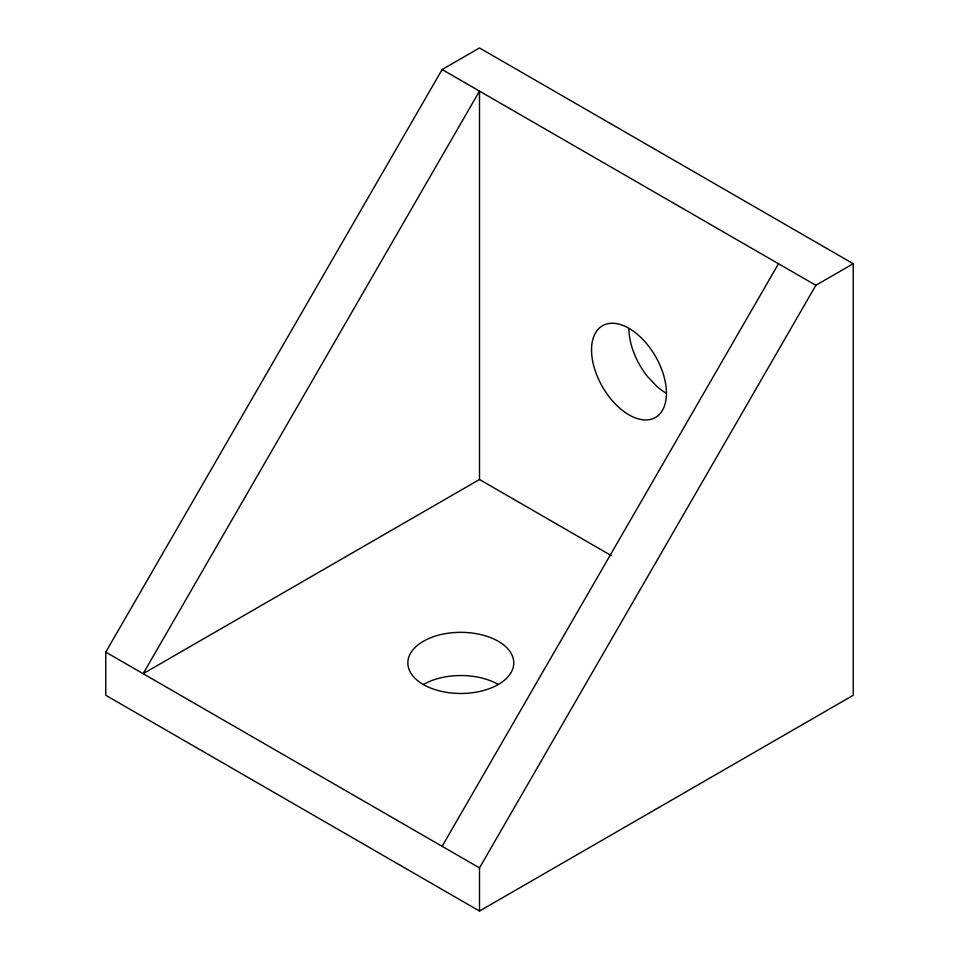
<?xml version="1.0" encoding="UTF-8"?>
<svg xmlns="http://www.w3.org/2000/svg" width="959" height="959" viewBox="0 0 959 959"><rect width="100%" height="100%" fill="white"/><g stroke="black" fill="none" stroke-linecap="round" stroke-linejoin="round"><path stroke-width="1.44" d="M105.766 652.12L442.123 69.528L479.5 47.95L853.234 263.725L853.234 695.275L479.5 911.05L105.766 695.275L105.766 652.12L479.5 867.895L479.5 911.05M442.123 846.317L778.492 263.725M479.5 867.895L815.857 285.303L853.234 263.725M479.5 479.5L143.143 673.697L479.5 91.105L479.5 479.5L611.518 555.729M442.123 69.528L815.857 285.303M666.361 393.286A52.973 30.58 60 0 1 656.675 386.213L647.637 376.683A52.973 30.58 60 0 1 628.912 328.41M423.363 684.534A52.973 30.58 0 0 0 511.974 670.821A52.973 30.58 0 0 0 447.11 633.372A52.973 30.58 0 0 0 423.363 684.534A52.973 30.58 0 0 1 498.272 684.438M591.535 349.987A52.973 30.58 60 0 0 647.721 419.874A52.973 30.58 60 0 0 647.721 344.976A52.973 30.58 60 0 0 591.535 349.987"/></g></svg>
